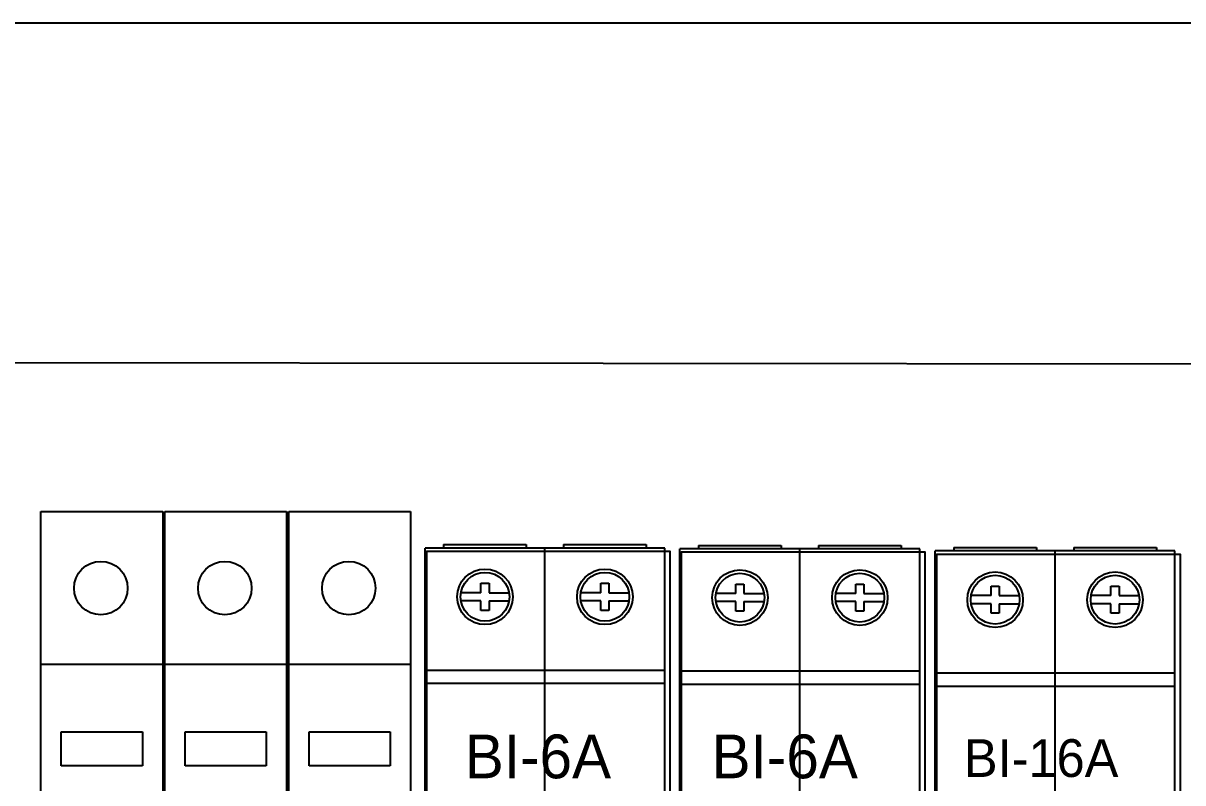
# Model space of a CAD drawing. Extents: x -891 to 6596, y -1 to 298.
# Drawn here: x -339.49 to -306.23, y 217.71 to 239.5 of the extents above; entities that cross this region are included whole.
import ezdxf

# ---------------------------------------------------------------- set-up
doc = ezdxf.new("R2010")
doc.units = 0
doc.header["$MEASUREMENT"] = 0

msp = doc.modelspace()

# ---------------------------------------------------------------- linework, layer by layer
at = {"color": 40, "true_color": 0xf8d731}
msp.add_line((-354.903, 229.779), (-257.748, 229.686), dxfattribs=at)
for p, q in [((-338.988, 208), (-338.988, 225.49)), ((-338.988, 225.49), (-335.49, 225.49)), ((-335.49, 225.49), (-335.49, 208)), ((-335.432, 208), (-335.432, 225.49)), ((-335.432, 225.49), (-331.934, 225.49)), ((-331.934, 225.49), (-331.934, 208)), ((-331.875, 208), (-331.875, 225.49)), ((-331.875, 225.49), (-328.377, 225.49)), ((-328.377, 225.49), (-328.377, 208)), ((-338.988, 221.118), (-335.49, 221.118)), ((-335.432, 221.118), (-331.934, 221.118)), ((-331.875, 221.118), (-328.377, 221.118)), ((-338.405, 218.203), (-338.405, 219.174)), ((-338.405, 219.174), (-337.239, 219.174)), ((-337.239, 219.174), (-336.073, 219.174)), ((-336.073, 219.174), (-336.073, 218.203)), ((-334.849, 218.203), (-334.849, 219.174)), ((-334.849, 219.174), (-333.683, 219.174)), ((-333.683, 219.174), (-332.517, 219.174)), ((-332.517, 219.174), (-332.517, 218.203)), ((-331.292, 218.203), (-331.292, 219.174)), ((-331.292, 219.174), (-330.126, 219.174)), ((-330.126, 219.174), (-328.96, 219.174)), ((-328.96, 219.174), (-328.96, 218.203)), ((-336.073, 218.203), (-338.405, 218.203)), ((-332.517, 218.203), (-334.849, 218.203)), ((-328.96, 218.203), (-331.292, 218.203))]:
    msp.add_line(p, q)
at = {"color": 7, "linetype": 'Continuous'}
for p, q in [((-327.43, 224.544), (-327.43, 224.447)), ((-327.43, 224.544), (-325.059, 224.544)), ((-325.059, 224.544), (-325.059, 224.447)), ((-323.99, 224.544), (-323.99, 224.447)), ((-323.99, 224.544), (-321.62, 224.544)), ((-321.62, 224.544), (-321.62, 224.447)), ((-327.965, 214.411), (-327.965, 224.447)), ((-321.085, 224.447), (-327.965, 224.447)), ((-324.525, 214.411), (-324.525, 224.447)), ((-321.085, 214.411), (-321.085, 224.447)), ((-320.651, 214.388), (-320.651, 224.425)), ((-313.772, 224.425), (-320.651, 224.425)), ((-320.117, 224.522), (-320.117, 224.425)), ((-320.117, 224.522), (-317.746, 224.522)), ((-317.746, 224.522), (-317.746, 224.425)), ((-317.212, 214.388), (-317.212, 224.425)), ((-316.677, 224.522), (-316.677, 224.425)), ((-316.677, 224.522), (-314.306, 224.522)), ((-314.306, 224.522), (-314.306, 224.425)), ((-313.772, 214.388), (-313.772, 224.425)), ((-313.33, 214.327), (-313.33, 224.363)), ((-306.451, 224.363), (-313.33, 224.363)), ((-312.795, 224.46), (-312.795, 224.363)), ((-312.795, 224.46), (-310.425, 224.46)), ((-310.425, 224.46), (-310.425, 224.363)), ((-309.89, 214.327), (-309.89, 224.363)), ((-309.356, 224.46), (-309.356, 224.363)), ((-309.356, 224.46), (-306.985, 224.46)), ((-306.985, 224.46), (-306.985, 224.363)), ((-306.451, 214.327), (-306.451, 224.363)), ((-326.361, 223.165), (-326.361, 223.437)), ((-326.361, 223.437), (-326.128, 223.437)), ((-326.128, 223.437), (-326.128, 223.165)), ((-322.922, 223.165), (-322.922, 223.437)), ((-322.922, 223.437), (-322.688, 223.437)), ((-322.688, 223.437), (-322.688, 223.165)), ((-319.048, 223.142), (-319.048, 223.414)), ((-319.048, 223.414), (-318.815, 223.414)), ((-318.815, 223.414), (-318.815, 223.142)), ((-315.608, 223.142), (-315.608, 223.414)), ((-315.608, 223.414), (-315.375, 223.414)), ((-315.375, 223.414), (-315.375, 223.142)), ((-311.727, 223.081), (-311.727, 223.353)), ((-311.727, 223.353), (-311.493, 223.353)), ((-311.493, 223.353), (-311.493, 223.081)), ((-308.287, 223.081), (-308.287, 223.353)), ((-308.287, 223.353), (-308.054, 223.353)), ((-308.054, 223.353), (-308.054, 223.081)), ((-326.361, 223.165), (-326.935, 223.165)), ((-326.361, 222.931), (-326.935, 222.931)), ((-326.361, 222.659), (-326.361, 222.931)), ((-326.128, 223.165), (-325.555, 223.165)), ((-326.128, 222.931), (-326.128, 222.659)), ((-326.128, 222.931), (-325.555, 222.931)), ((-322.922, 223.165), (-323.495, 223.165)), ((-322.922, 222.931), (-323.495, 222.931)), ((-322.922, 222.659), (-322.922, 222.931)), ((-322.688, 223.165), (-322.115, 223.165)), ((-322.688, 222.931), (-322.688, 222.659)), ((-322.688, 222.931), (-322.115, 222.931)), ((-319.048, 223.142), (-319.621, 223.142)), ((-319.048, 222.909), (-319.621, 222.909)), ((-319.048, 222.637), (-319.048, 222.909)), ((-318.815, 223.142), (-318.242, 223.142)), ((-318.815, 222.909), (-318.815, 222.637)), ((-318.815, 222.909), (-318.242, 222.909)), ((-315.608, 223.142), (-316.182, 223.142)), ((-315.608, 222.909), (-316.182, 222.909)), ((-315.608, 222.637), (-315.608, 222.909)), ((-315.375, 223.142), (-314.802, 223.142)), ((-315.375, 222.909), (-315.375, 222.637)), ((-315.375, 222.909), (-314.802, 222.909)), ((-311.727, 223.081), (-312.3, 223.081)), ((-311.493, 223.081), (-310.92, 223.081)), ((-308.287, 223.081), (-308.86, 223.081)), ((-308.054, 223.081), (-307.481, 223.081)), ((-326.128, 222.659), (-326.361, 222.659)), ((-322.688, 222.659), (-322.922, 222.659)), ((-318.815, 222.637), (-319.048, 222.637)), ((-315.375, 222.637), (-315.608, 222.637)), ((-311.727, 222.848), (-312.3, 222.848)), ((-311.727, 222.575), (-311.727, 222.848)), ((-311.493, 222.575), (-311.727, 222.575)), ((-311.493, 222.848), (-311.493, 222.575)), ((-311.493, 222.848), (-310.92, 222.848)), ((-308.287, 222.848), (-308.86, 222.848)), ((-308.287, 222.575), (-308.287, 222.848)), ((-308.054, 222.575), (-308.287, 222.575)), ((-308.054, 222.848), (-308.054, 222.575)), ((-308.054, 222.848), (-307.481, 222.848)), ((-327.965, 220.949), (-321.085, 220.949)), ((-320.651, 220.927), (-313.772, 220.927)), ((-321.085, 220.561), (-327.965, 220.561)), ((-313.33, 220.865), (-306.451, 220.865)), ((-313.772, 220.538), (-320.651, 220.538)), ((-306.451, 220.477), (-313.33, 220.477))]:
    msp.add_line(p, q, dxfattribs=at)
for points in [[(-364.63, 45.166), (-248.032, 45.166), (-248.032, 239.496), (-364.63, 239.496)], [(-327.926, 208.608), (-320.93, 208.608), (-320.93, 224.349), (-327.926, 224.349)], [(-320.613, 208.586), (-313.617, 208.586), (-313.617, 224.326), (-320.613, 224.326)], [(-313.291, 208.525), (-306.295, 208.525), (-306.295, 224.265), (-313.291, 224.265)]]:
    msp.add_lwpolyline(points, close=True)
for centre in [(-337.264, 223.297), (-333.707, 223.297), (-330.151, 223.297)]:
    msp.add_circle(centre, 0.767)
for centre, radius in [((-326.245, 223.048), 0.797), ((-326.245, 223.048), 0.7), ((-322.805, 223.048), 0.797), ((-322.805, 223.048), 0.7), ((-318.931, 223.025), 0.797), ((-318.931, 223.025), 0.7), ((-315.492, 223.025), 0.797), ((-315.492, 223.025), 0.7), ((-311.61, 222.964), 0.797), ((-311.61, 222.964), 0.7), ((-308.17, 222.964), 0.797), ((-308.17, 222.964), 0.7)]:
    msp.add_circle(centre, radius, dxfattribs=at)

# ---------------------------------------------------------------- texts
at = {"color": 40, "true_color": 0xf8d731, "attachment_point": 1}
for s, width, gutter_width, insert, char_height in [('BI-6A', 4.07038, 6.275, (-326.824, 219.099), 1.2549), ('BI-6A', 4.07038, 6.275, (-319.744, 219.099), 1.2549), ('BI-16A', 3.51583, 5.42, (-312.506, 218.966), 1.084)]:
    msp.add_mtext_dynamic_manual_height_columns(s, width=width, gutter_width=gutter_width, heights=[0], dxfattribs=dict(at, insert=insert, char_height=char_height))

doc.saveas('drawing.dxf')
